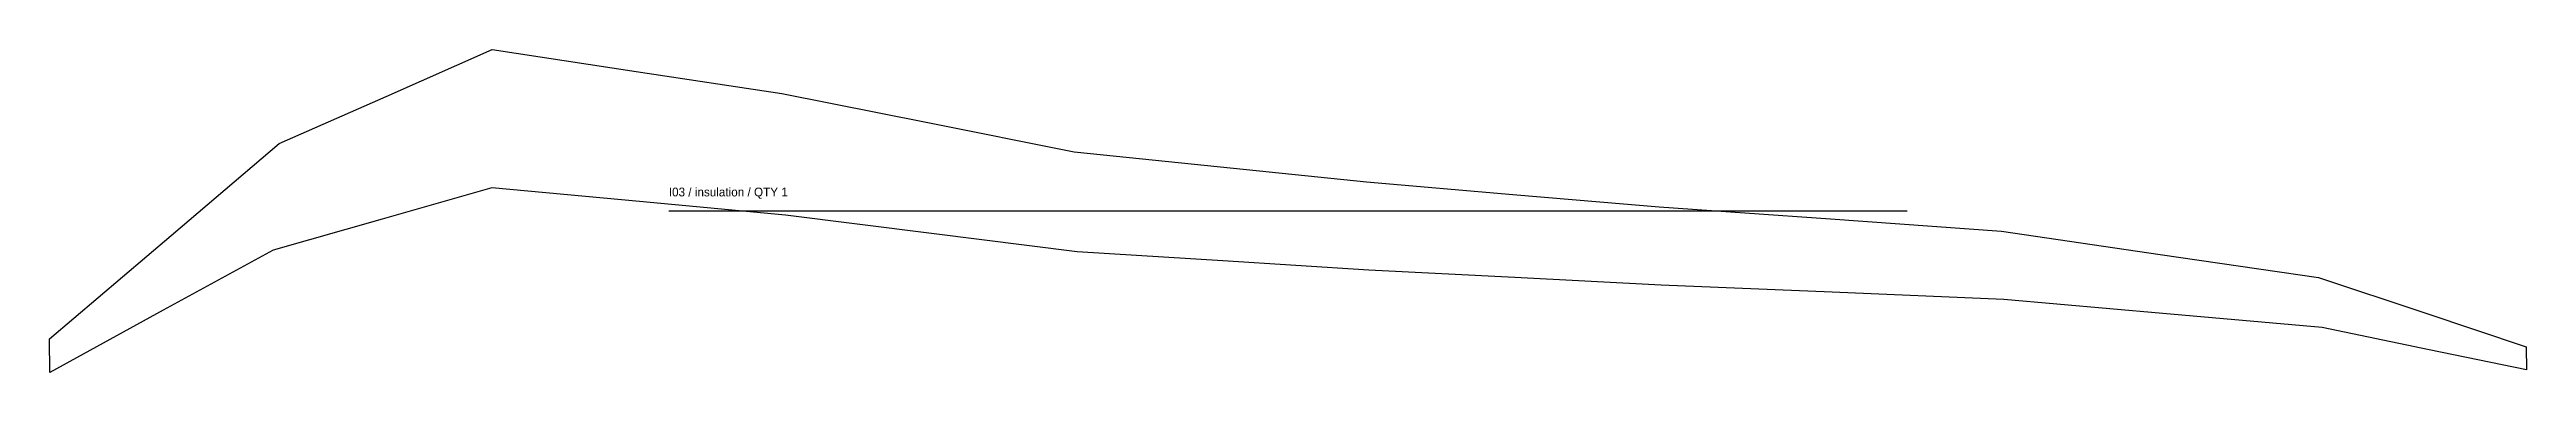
# Model space of a CAD drawing. Header units: millimetres. Extents: x 8 to 2556, y 13 to 345.
import ezdxf

# ---------------------------------------------------------------- set-up
doc = ezdxf.new("R2010")
doc.units = ezdxf.units.MM
for name, color, linetype in [('CUT', 7, 'Continuous'), ('GRAIN', 3, 'Continuous'), ('ID', 7, 'Continuous'), ('SEW', 5, 'Continuous')]:
    doc.layers.add(name, color=color, linetype=linetype)

msp = doc.modelspace()

# ---------------------------------------------------------------- linework, layer by layer
at = {"layer": 'CUT'}
msp.add_lwpolyline([(8.5, 13.4), (8, 48), (133.1, 154.2), (244.2, 248.5), (354.4, 297.1), (463.5, 345.2), (611.5, 322.8), (761.5, 300.2), (911.6, 270.2), (1062.3, 240.2), (1212.8, 224.7), (1363.1, 209.3), (1513.6, 196.4), (1664.1, 183.5), (1840.5, 171.1), (2016.4, 158.6), (2179.7, 134.7), (2342.6, 110.8), (2451.8, 74.5), (2556.2, 39.8), (2556.5, 15.9), (2456.5, 36.6), (2346.4, 59.4), (2182.4, 74), (2018.7, 88.5), (1842.3, 95.8), (1666.1, 103.1), (1515.7, 110.8), (1365.3, 118.6), (1215.3, 128), (1065.4, 137.4), (915.5, 156.1), (765.2, 174.9), (614.9, 189), (463.2, 203.2), (350.4, 171), (238.1, 139), (125.1, 77.2)], close=True, dxfattribs=at)
at = {"layer": 'GRAIN'}
msp.add_line((645.2, 179.3), (1919.4, 179.3), dxfattribs=at)
at = {"layer": 'SEW'}
msp.add_lwpolyline([(8.5, 13.4), (8, 48), (133.1, 154.2), (244.2, 248.5), (354.4, 297.1), (463.5, 345.2), (611.5, 322.8), (761.5, 300.2), (911.6, 270.2), (1062.3, 240.2), (1212.8, 224.7), (1363.1, 209.3), (1513.6, 196.4), (1664.1, 183.5), (1840.5, 171.1), (2016.4, 158.6), (2179.7, 134.7), (2342.6, 110.8), (2451.8, 74.5), (2556.2, 39.8), (2556.5, 15.9), (2456.5, 36.6), (2346.4, 59.4), (2182.4, 74), (2018.7, 88.5), (1842.3, 95.8), (1666.1, 103.1), (1515.7, 110.8), (1365.3, 118.6), (1215.3, 128), (1065.4, 137.4), (915.5, 156.1), (765.2, 174.9), (614.9, 189), (463.2, 203.2), (350.4, 171), (238.1, 139), (125.1, 77.2)], close=True, dxfattribs=at)

# ---------------------------------------------------------------- texts
at = {"layer": 'ID'}
msp.add_text('I03 / insulation / QTY 1', height=9, dxfattribs=at).set_placement((645.2, 194.3))

doc.saveas('drawing.dxf')
